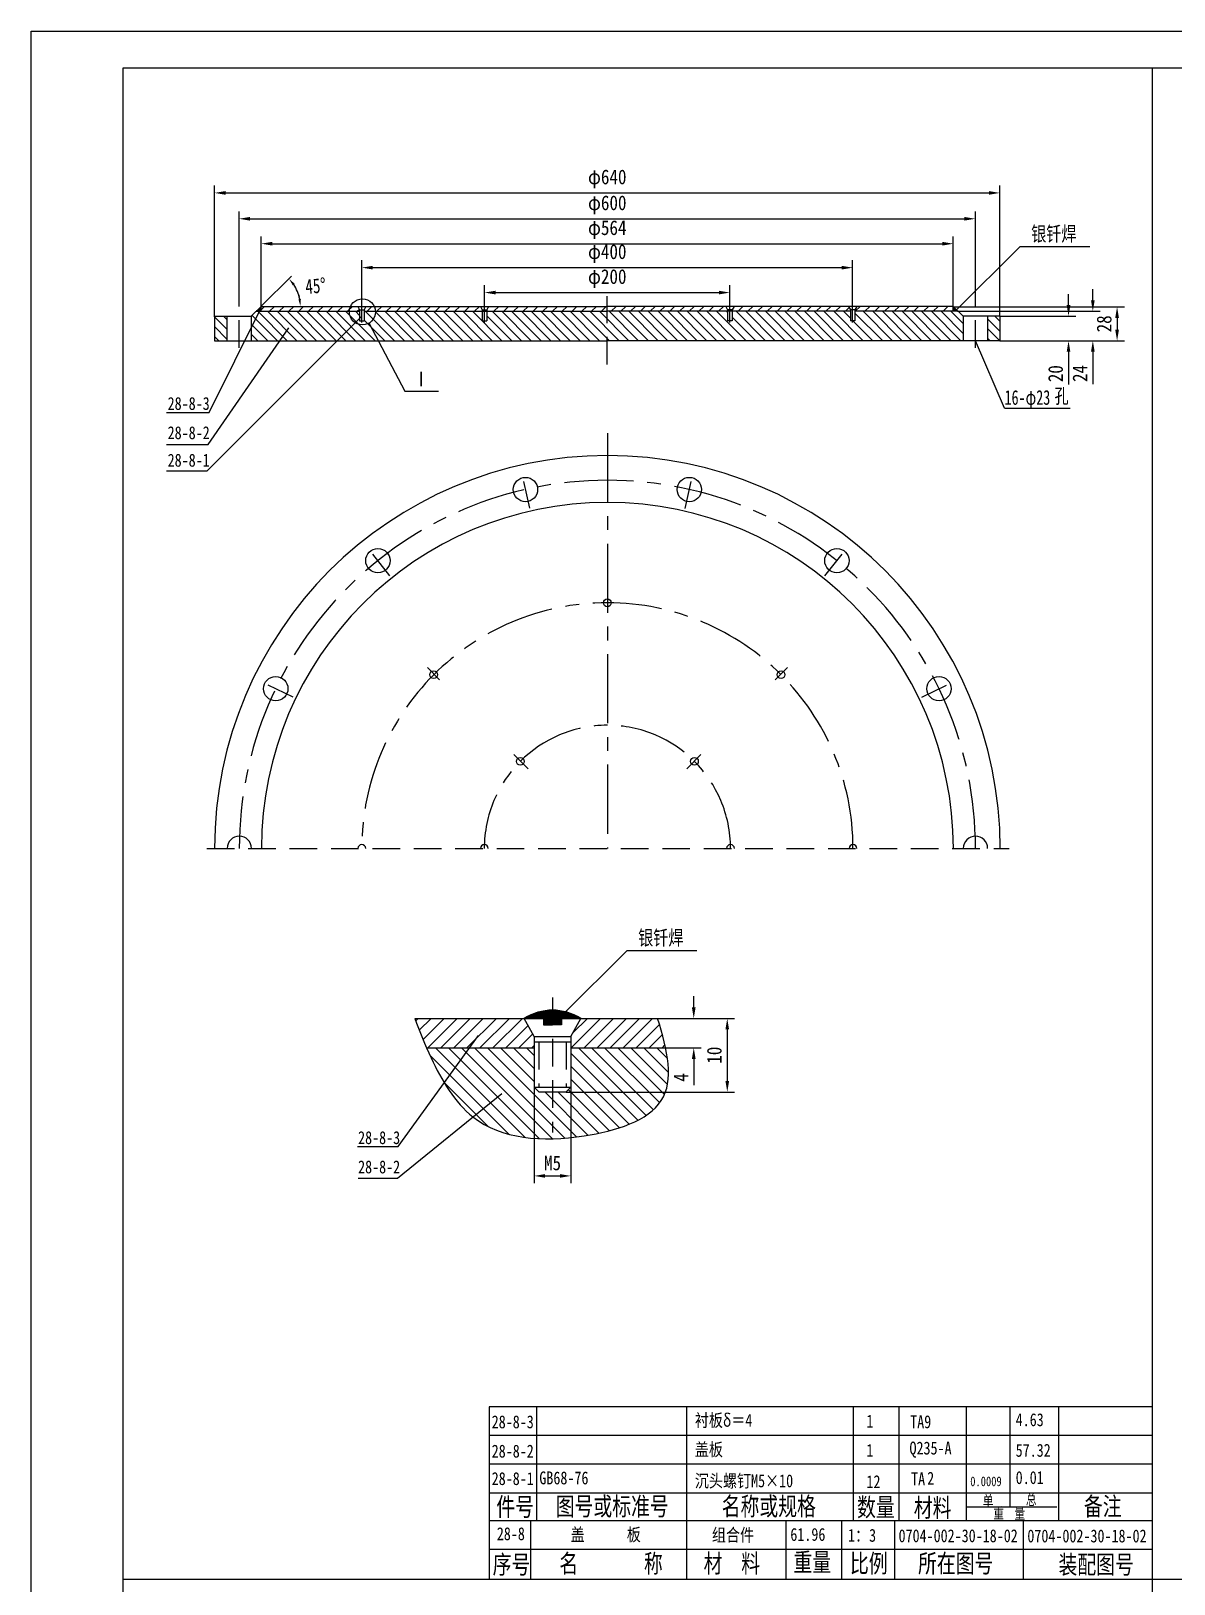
# Model space of a CAD drawing. Extents: x -1842 to -222, y 42 to 883.
# Drawn here: x -816.2 to -505.8, y 460.9 to 882.7 of the extents above; entities that cross this region are included whole.
import ezdxf

# ---------------------------------------------------------------- set-up
doc = ezdxf.new("R2010")
doc.units = 0
doc.header["$LTSCALE"] = 15
doc.header["$MEASUREMENT"] = 0
doc.linetypes.add('CENTER', pattern=[2, 1.25, -0.25, 0.25, -0.25])
doc.linetypes.add('DASHED', pattern=[0.75, 0.5, -0.25])
doc.layers.get('0').update_dxf_attribs({"linetype": 'CONTINUOUS'})
doc.layers.get('DEFPOINTS').update_dxf_attribs({"linetype": 'CONTINUOUS'})
for name, color, linetype in [('1', 1, 'CONTINUOUS'), ('2', 3, 'CONTINUOUS'), ('4', 6, 'DASHED'), ('5', 2, 'CONTINUOUS'), ('7', 2, 'CONTINUOUS'), ('8', 7, 'CONTINUOUS'), ('LAYER4', 6, 'CONTINUOUS')]:
    doc.layers.add(name, color=color, linetype=linetype)
doc.styles.add('HZFS', font='SIMFANG.TTF', dxfattribs={"width": 0.85, "height": 7.5})
doc.styles.add('STYLE1', font='SIMFANG.TTF', dxfattribs={"width": 0.75, "height": 4})
doc.dimstyles.get("Standard").update_dxf_attribs({"dimtxt": 5, "dimasz": 3, "dimexe": 2, "dimexo": 0, "dimgap": 1.5, "dimtad": 1, "dimdec": 0, "dimdsep": 46, "dimtxsty": 'HZFS', "dimcen": 0, "dimclrd": 4, "dimclre": 4, "dimclrt": 3, "dimadec": 0, "dimazin": 0, "dimtfac": 0.6, "dimtdec": 0, "dimtofl": 0, "dimtmove": 0, "dimatfit": 0, "dimfxl": 0, "dimtolj": 1, "dimarcsym": 0})

# ---------------------------------------------------------------- blocks, each defined once
blk = doc.blocks.new('*D6')
at = {"layer": '1', "color": 4, "linetype": 'ByBlock', "lineweight": -2}
for p, q in [((-534.39, 808.26), (-534.39, 811.26)), ((-553.03, 805.26), (-532.39, 805.26)), ((-553.03, 798.59), (-532.39, 798.59)), ((-534.39, 795.59), (-534.39, 786.73))]:
    blk.add_line(p, q, dxfattribs=at)
at = {"layer": '1', "color": 4, "linetype": 'ByBlock'}
for points in [[(-534.89, 808.26), (-533.89, 808.26), (-534.39, 805.26)], [(-534.89, 795.59), (-533.89, 795.59), (-534.39, 798.59)]]:
    blk.add_solid(points, dxfattribs=at)
at = {"layer": 'DEFPOINTS', "color": 0, "linetype": 'ByBlock'}
for p in [(-553.03, 805.26), (-553.03, 798.59), (-534.39, 798.59)]:
    blk.add_point(p, dxfattribs=at)
at = {"layer": '1', "color": 3, "linetype": 'ByBlock', "insert": (-537.89, 789.66), "char_height": 4, "attachment_point": 5, "rotation": 90, "style": 'HZFS'}
blk.add_mtext('\\A1;20', dxfattribs=at)
blk = doc.blocks.new('*D7')
at = {"layer": '1', "color": 4, "linetype": 'ByBlock', "lineweight": -2}
for p, q in [((-565.69, 807.79), (-519.2, 807.79)), ((-521.2, 804.79), (-521.2, 801.59)), ((-553.04, 798.59), (-519.2, 798.59))]:
    blk.add_line(p, q, dxfattribs=at)
at = {"layer": '1', "color": 4, "linetype": 'ByBlock'}
for points in [[(-521.7, 804.79), (-520.7, 804.79), (-521.2, 807.79)], [(-521.7, 801.59), (-520.7, 801.59), (-521.2, 798.59)]]:
    blk.add_solid(points, dxfattribs=at)
at = {"layer": 'DEFPOINTS', "color": 0, "linetype": 'ByBlock'}
for p in [(-565.69, 807.79), (-553.04, 798.59), (-521.2, 798.59)]:
    blk.add_point(p, dxfattribs=at)
at = {"layer": '1', "color": 3, "linetype": 'ByBlock', "insert": (-524.7, 803.19), "char_height": 4, "attachment_point": 5, "rotation": 90, "style": 'HZFS'}
blk.add_mtext('\\A1;28', dxfattribs=at)
blk = doc.blocks.new('*D8')
at = {"layer": '1', "color": 4, "linetype": 'ByBlock', "lineweight": -2}
for p, q in [((-527.79, 809.59), (-527.79, 812.59)), ((-564.35, 806.59), (-525.79, 806.59)), ((-553.03, 798.59), (-525.79, 798.59)), ((-527.79, 795.59), (-527.79, 786.83))]:
    blk.add_line(p, q, dxfattribs=at)
at = {"layer": '1', "color": 4, "linetype": 'ByBlock'}
for points in [[(-528.29, 809.59), (-527.29, 809.59), (-527.79, 806.59)], [(-528.29, 795.59), (-527.29, 795.59), (-527.79, 798.59)]]:
    blk.add_solid(points, dxfattribs=at)
at = {"layer": 'DEFPOINTS', "color": 0, "linetype": 'ByBlock'}
for p in [(-564.35, 806.59), (-553.03, 798.59), (-527.79, 798.59)]:
    blk.add_point(p, dxfattribs=at)
at = {"layer": '1', "color": 3, "linetype": 'ByBlock', "insert": (-531.29, 789.71), "char_height": 4, "attachment_point": 5, "rotation": 90, "style": 'HZFS'}
blk.add_mtext('\\A1;24', dxfattribs=at)
blk = doc.blocks.new('*D9')
at = {"layer": '1', "color": 4, "linetype": 'ByBlock', "lineweight": -2}
for p, q in [((-636.19, 617.55), (-636.19, 620.55)), ((-646.02, 614.55), (-634.19, 614.55)), ((-643.83, 606.55), (-634.19, 606.55)), ((-636.19, 603.55), (-636.19, 596.44))]:
    blk.add_line(p, q, dxfattribs=at)
at = {"layer": '1', "color": 4, "linetype": 'ByBlock'}
for points in [[(-636.69, 617.55), (-635.69, 617.55), (-636.19, 614.55)], [(-636.69, 603.55), (-635.69, 603.55), (-636.19, 606.55)]]:
    blk.add_solid(points, dxfattribs=at)
at = {"layer": 'DEFPOINTS', "color": 0, "linetype": 'ByBlock'}
for p in [(-646.02, 614.55), (-643.83, 606.55), (-636.19, 606.55)]:
    blk.add_point(p, dxfattribs=at)
at = {"layer": '1', "color": 3, "linetype": 'ByBlock', "insert": (-639.69, 598.5), "char_height": 4, "attachment_point": 5, "rotation": 90, "style": 'HZFS'}
blk.add_mtext('\\A1;4', dxfattribs=at)
blk = doc.blocks.new('*D10')
at = {"layer": '1', "color": 4, "linetype": 'ByBlock', "lineweight": -2}
for p, q in [((-646.02, 614.55), (-625.09, 614.55)), ((-627.09, 611.55), (-627.09, 597.55)), ((-670.85, 594.55), (-625.09, 594.55))]:
    blk.add_line(p, q, dxfattribs=at)
at = {"layer": '1', "color": 4, "linetype": 'ByBlock'}
for points in [[(-627.59, 611.55), (-626.59, 611.55), (-627.09, 614.55)], [(-627.59, 597.55), (-626.59, 597.55), (-627.09, 594.55)]]:
    blk.add_solid(points, dxfattribs=at)
at = {"layer": 'DEFPOINTS', "color": 0, "linetype": 'ByBlock'}
for p in [(-646.02, 614.55), (-670.85, 594.55), (-627.09, 594.55)]:
    blk.add_point(p, dxfattribs=at)
at = {"layer": '1', "color": 3, "linetype": 'ByBlock', "insert": (-630.59, 604.55), "char_height": 4, "attachment_point": 5, "rotation": 90, "style": 'HZFS'}
blk.add_mtext('\\A1;10', dxfattribs=at)
blk = doc.blocks.new('*D11')
at = {"layer": '1', "color": 4, "linetype": 'ByBlock', "lineweight": -2}
for p, q in [((-679.55, 595.85), (-679.55, 569.76)), ((-669.55, 595.85), (-669.55, 569.76)), ((-676.55, 571.76), (-672.55, 571.76))]:
    blk.add_line(p, q, dxfattribs=at)
at = {"layer": '1', "color": 4, "linetype": 'ByBlock'}
for points in [[(-676.55, 572.26), (-676.55, 571.26), (-679.55, 571.76)], [(-672.55, 572.26), (-672.55, 571.26), (-669.55, 571.76)]]:
    blk.add_solid(points, dxfattribs=at)
at = {"layer": 'DEFPOINTS', "color": 0, "linetype": 'ByBlock'}
for p in [(-679.55, 595.85), (-669.55, 595.85), (-669.55, 571.76)]:
    blk.add_point(p, dxfattribs=at)
at = {"layer": '1', "color": 3, "linetype": 'ByBlock', "insert": (-674.55, 575.26), "char_height": 4, "attachment_point": 5, "style": 'HZFS'}
blk.add_mtext('\\A1;M5', dxfattribs=at)
blk = doc.blocks.new('*D12')
at = {"layer": '1', "color": 4, "linetype": 'ByBlock', "lineweight": -2}
for p, q in [((-693.03, 808.34), (-693.03, 813.68)), ((-690.03, 811.68), (-629.36, 811.68)), ((-626.36, 808.34), (-626.36, 813.68))]:
    blk.add_line(p, q, dxfattribs=at)
at = {"layer": '1', "color": 4, "linetype": 'ByBlock'}
for points in [[(-690.03, 812.18), (-690.03, 811.18), (-693.03, 811.68)], [(-629.36, 812.18), (-629.36, 811.18), (-626.36, 811.68)]]:
    blk.add_solid(points, dxfattribs=at)
at = {"layer": 'DEFPOINTS', "color": 0, "linetype": 'ByBlock'}
for p in [(-626.36, 811.68), (-693.03, 808.34), (-626.36, 808.34)]:
    blk.add_point(p, dxfattribs=at)
at = {"layer": '1', "color": 3, "linetype": 'ByBlock', "insert": (-659.69, 815.48), "char_height": 4, "attachment_point": 5, "style": 'HZFS'}
blk.add_mtext('\\A1;φ200', dxfattribs=at)
blk = doc.blocks.new('*D13')
at = {"layer": '1', "color": 4, "linetype": 'ByBlock', "lineweight": -2}
for p, q in [((-726.36, 807.93), (-726.36, 820.45)), ((-723.36, 818.45), (-596.03, 818.45)), ((-593.03, 808.34), (-593.03, 820.45))]:
    blk.add_line(p, q, dxfattribs=at)
at = {"layer": '1', "color": 4, "linetype": 'ByBlock'}
for points in [[(-723.36, 818.95), (-723.36, 817.95), (-726.36, 818.45)], [(-596.03, 818.95), (-596.03, 817.95), (-593.03, 818.45)]]:
    blk.add_solid(points, dxfattribs=at)
at = {"layer": 'DEFPOINTS', "color": 0, "linetype": 'ByBlock'}
for p in [(-593.03, 818.45), (-726.36, 807.93), (-593.03, 808.34)]:
    blk.add_point(p, dxfattribs=at)
at = {"layer": '1', "color": 3, "linetype": 'ByBlock', "insert": (-659.69, 822.25), "char_height": 4, "attachment_point": 5, "style": 'HZFS'}
blk.add_mtext('\\A1;φ400', dxfattribs=at)
blk = doc.blocks.new('*D14')
at = {"layer": '1', "color": 4, "linetype": 'ByBlock', "lineweight": -2}
for p, q in [((-753.69, 807.93), (-753.69, 826.95)), ((-565.69, 807.93), (-565.69, 826.95)), ((-750.69, 824.95), (-568.69, 824.95))]:
    blk.add_line(p, q, dxfattribs=at)
at = {"layer": '1', "color": 4, "linetype": 'ByBlock'}
for points in [[(-750.69, 825.45), (-750.69, 824.45), (-753.69, 824.95)], [(-568.69, 825.45), (-568.69, 824.45), (-565.69, 824.95)]]:
    blk.add_solid(points, dxfattribs=at)
at = {"layer": 'DEFPOINTS', "color": 0, "linetype": 'ByBlock'}
for p in [(-565.69, 824.95), (-753.69, 807.93), (-565.69, 807.93)]:
    blk.add_point(p, dxfattribs=at)
at = {"layer": '1', "color": 3, "linetype": 'ByBlock', "insert": (-659.69, 828.76), "char_height": 4, "attachment_point": 5, "style": 'HZFS'}
blk.add_mtext('\\A1;φ564', dxfattribs=at)
blk = doc.blocks.new('*D15')
at = {"layer": '1', "color": 4, "linetype": 'ByBlock', "lineweight": -2}
for p, q in [((-759.69, 807.86), (-759.69, 833.72)), ((-756.69, 831.72), (-562.69, 831.72)), ((-559.69, 807.86), (-559.69, 833.72))]:
    blk.add_line(p, q, dxfattribs=at)
at = {"layer": '1', "color": 4, "linetype": 'ByBlock'}
for points in [[(-756.69, 832.22), (-756.69, 831.22), (-759.69, 831.72)], [(-562.69, 832.22), (-562.69, 831.22), (-559.69, 831.72)]]:
    blk.add_solid(points, dxfattribs=at)
at = {"layer": 'DEFPOINTS', "color": 0, "linetype": 'ByBlock'}
for p in [(-559.69, 831.72), (-759.69, 807.86), (-559.69, 807.86)]:
    blk.add_point(p, dxfattribs=at)
at = {"layer": '1', "color": 3, "linetype": 'ByBlock', "insert": (-659.69, 835.52), "char_height": 4, "attachment_point": 5, "style": 'HZFS'}
blk.add_mtext('\\A1;φ600', dxfattribs=at)
blk = doc.blocks.new('*D16')
at = {"layer": '1', "color": 4, "linetype": 'ByBlock', "lineweight": -2}
for p, q in [((-766.36, 805.08), (-766.36, 840.75)), ((-553.03, 805.26), (-553.03, 840.75)), ((-763.36, 838.75), (-556.03, 838.75))]:
    blk.add_line(p, q, dxfattribs=at)
at = {"layer": '1', "color": 4, "linetype": 'ByBlock'}
for points in [[(-763.36, 839.25), (-763.36, 838.25), (-766.36, 838.75)], [(-556.03, 839.25), (-556.03, 838.25), (-553.03, 838.75)]]:
    blk.add_solid(points, dxfattribs=at)
at = {"layer": 'DEFPOINTS', "color": 0, "linetype": 'ByBlock'}
for p in [(-553.03, 838.75), (-766.36, 805.08), (-553.03, 805.26)]:
    blk.add_point(p, dxfattribs=at)
at = {"layer": '1', "color": 3, "linetype": 'ByBlock', "insert": (-659.69, 842.55), "char_height": 4, "attachment_point": 5, "style": 'HZFS'}
blk.add_mtext('\\A1;φ640', dxfattribs=at)

msp = doc.modelspace()

# ---------------------------------------------------------------- hatches: boundary and pattern name
at = {"layer": '1', "linetype": 'ByBlock'}
h = msp.add_hatch(dxfattribs=at)
h.set_pattern_fill('ANSI31', color=256, scale=15, angle=90, style=0)
h.set_pattern_definition([(135, (-806.063, 444.383), (-1.325825, -1.325825), [])])
h.paths.add_polyline_path([(-762.998, 805.259), (-766.36, 805.259), (-766.36, 798.593), (-762.998, 798.593)])
h.paths.add_polyline_path([(-659.693, 806.593), (-692.401, 806.593), (-692.401, 804.019), (-693.653, 804.019), (-693.653, 806.593), (-725.734, 806.593), (-725.734, 804.019), (-726.986, 804.019), (-726.986, 806.593), (-755.041, 806.593), (-756.388, 805.259), (-756.388, 798.593), (-659.693, 798.593)])
h.paths.add_polyline_path([(-626.986, 806.593), (-659.693, 806.593), (-659.693, 798.593), (-562.998, 798.593), (-562.998, 805.259), (-564.346, 806.593), (-592.401, 806.593), (-592.401, 804.019), (-593.653, 804.019), (-593.653, 806.593), (-625.734, 806.593), (-625.734, 804.019), (-626.986, 804.019)])
h.paths.add_polyline_path([(-553.027, 805.259), (-556.388, 805.259), (-556.388, 798.593), (-553.027, 798.593)])
h = msp.add_hatch(dxfattribs=at)
h.set_pattern_fill('ANSI31', color=256, angle=90, style=0)
h.set_pattern_definition([(135, (-806.06303, 444.383), (-0.088388348, -0.088388348), [])])
h.paths.add_polyline_path([(-755.041, 806.593), (-753.693, 806.593), (-753.693, 807.926)])
h = msp.add_hatch(dxfattribs=at)
h.set_pattern_fill('ANSI31', color=256, scale=15, style=0)
h.set_pattern_definition([(45, (-806.063, 444.383), (-1.325825, 1.325825), [])])
h.paths.add_polyline_path([(-694.135, 807.926), (-725.252, 807.926), (-725.734, 806.963), (-725.734, 806.593), (-693.653, 806.593), (-693.653, 806.963)])
h.paths.add_polyline_path([(-727.468, 807.926), (-753.693, 807.926), (-753.693, 806.593), (-726.986, 806.593), (-726.986, 806.963)])
h.paths.add_polyline_path([(-659.693, 807.926), (-691.919, 807.926), (-692.401, 806.963), (-692.401, 806.593), (-659.693, 806.593)])
h.paths.add_polyline_path([(-627.468, 807.926), (-659.693, 807.926), (-659.693, 806.593), (-626.986, 806.593), (-626.986, 806.963)])
h.paths.add_polyline_path([(-594.135, 807.926), (-625.252, 807.926), (-625.734, 806.963), (-625.734, 806.593), (-593.653, 806.593), (-593.653, 806.963)])
h.paths.add_polyline_path([(-565.693, 807.926), (-591.919, 807.926), (-592.401, 806.963), (-592.401, 806.593), (-565.693, 806.593)])
h = msp.add_hatch(dxfattribs=at)
h.set_pattern_fill('ANSI31', color=256, angle=90, style=0)
h.set_pattern_definition([(45, (-513.32382, 444.383), (0.088388348, -0.088388348), [])])
h.paths.add_polyline_path([(-565.693, 806.593), (-564.346, 806.593), (-565.693, 807.926)])
h = msp.add_hatch(dxfattribs=at)
h.set_pattern_fill('ANSI31', color=256, style=0)
h.set_pattern_definition([(45, (-813.45344, 448.48575), (-0.08838835, 0.08838835), [])])
h.paths.add_polyline_path([(-674.547, 616.771, 0.1416131), (-682.218, 614.554), (-674.547, 614.554)])
h.paths.add_polyline_path([(-674.547, 616.771), (-674.547, 614.554), (-666.875, 614.554, 0.1416131)])
h.paths.add_polyline_path([(-672.081, 614.554), (-674.547, 614.554), (-674.547, 612.829), (-672.081, 612.829)])
h.paths.add_polyline_path([(-674.547, 614.554), (-677.012, 614.554), (-677.012, 612.829), (-674.547, 612.829)])
h = msp.add_hatch(dxfattribs=at)
h.set_pattern_fill('ANSI31', color=256, scale=20, style=0)
h.set_pattern_definition([(45, (-813.4534, 448.4858), (-1.767767, 1.767767), [])])
edge = h.paths.add_edge_path()
edge.add_line((-679.547, 606.554), (-679.547, 609.626))
edge.add_line((-679.547, 609.626), (-682.218, 614.554))
edge.add_line((-682.218, 614.554), (-711.987, 614.554))
edge.add_spline(control_points=[(-711.987, 614.554), (-710.97, 611.887), (-709.931, 609.22), (-708.777, 606.554)], knot_values=[2.0761382, 2.0761382, 2.0761382, 2.0761382, 10.7173631, 10.7173631, 10.7173631, 10.7173631], degree=3, periodic=0)
edge.add_line((-708.777, 606.554), (-679.547, 606.554))
edge = h.paths.add_edge_path()
edge.add_spline(control_points=[(-643.835, 606.554), (-644.377, 609.126), (-645.151, 611.816), (-646.019, 614.554)], knot_values=[102.8422326, 102.8422326, 102.8422326, 102.8422326, 110.150257, 110.150257, 110.150257, 110.150257], degree=3, periodic=0)
edge.add_line((-646.019, 614.554), (-666.875, 614.554))
edge.add_line((-666.875, 614.554), (-669.547, 609.626))
edge.add_line((-669.547, 609.626), (-669.547, 606.554))
edge.add_line((-669.547, 606.554), (-643.835, 606.554))
h = msp.add_hatch(dxfattribs=at)
h.set_pattern_fill('ANSI31', color=256, scale=20, angle=90, style=0)
h.set_pattern_definition([(135, (-813.4534, 448.4858), (-1.767767, -1.767767), [])])
edge = h.paths.add_edge_path()
edge.add_line((-669.547, 606.554), (-669.547, 595.847))
edge.add_line((-669.547, 595.847), (-670.849, 594.554))
edge.add_line((-670.849, 594.554), (-678.245, 594.554))
edge.add_line((-678.245, 594.554), (-679.547, 595.847))
edge.add_line((-679.547, 595.847), (-679.547, 606.554))
edge.add_line((-679.547, 606.554), (-708.777, 606.554))
edge.add_spline(control_points=[(-708.777, 606.554), (-708.382, 605.642), (-705.259, 598.671), (-695.518, 582.249), (-669.1, 580.255), (-642.455, 588.654), (-642.66, 600.977), (-643.835, 606.554)], knot_values=[10.7173631, 10.7173631, 10.7173631, 10.7173631, 13.6708621, 33.3116663, 63.9892301, 87.0023444, 102.8422326, 102.8422326, 102.8422326, 102.8422326], degree=3, periodic=0)
edge.add_line((-643.835, 606.554), (-669.547, 606.554))

# ---------------------------------------------------------------- linework, layer by layer
for p, q in [((-753.693, 807.926), (-756.388, 805.259)), ((-755.041, 806.593), (-726.986, 806.593)), ((-753.693, 807.926), (-659.693, 807.926)), ((-753.693, 806.593), (-753.693, 807.926)), ((-727.468, 807.926), (-726.986, 806.963)), ((-726.986, 806.963), (-726.986, 804.019)), ((-726.986, 806.963), (-725.734, 806.963)), ((-725.252, 807.926), (-725.734, 806.963)), ((-725.734, 806.963), (-725.734, 804.019)), ((-725.734, 806.593), (-659.693, 806.593)), ((-694.135, 807.926), (-693.653, 806.963)), ((-693.653, 806.963), (-693.653, 804.019)), ((-693.653, 806.963), (-692.401, 806.963)), ((-691.919, 807.926), (-692.401, 806.963)), ((-692.401, 806.963), (-692.401, 804.019)), ((-565.693, 807.926), (-659.693, 807.926)), ((-593.653, 806.593), (-659.693, 806.593)), ((-627.468, 807.926), (-626.986, 806.963)), ((-626.986, 806.963), (-626.986, 804.019)), ((-625.734, 806.963), (-626.986, 806.963)), ((-625.252, 807.926), (-625.734, 806.963)), ((-625.734, 806.963), (-625.734, 804.019)), ((-594.135, 807.926), (-593.653, 806.963)), ((-593.653, 806.963), (-593.653, 804.019)), ((-592.401, 806.963), (-593.653, 806.963)), ((-591.919, 807.926), (-592.401, 806.963)), ((-592.401, 806.963), (-592.401, 804.019)), ((-564.346, 806.593), (-592.401, 806.593)), ((-565.693, 807.926), (-562.998, 805.259)), ((-565.693, 806.593), (-565.693, 807.926)), ((-766.36, 805.259), (-766.36, 798.593)), ((-766.36, 805.259), (-756.388, 805.259)), ((-762.998, 805.259), (-762.998, 798.593)), ((-756.388, 805.259), (-756.388, 798.593)), ((-726.986, 804.019), (-725.734, 804.019)), ((-693.653, 804.019), (-692.401, 804.019)), ((-625.734, 804.019), (-626.986, 804.019)), ((-592.401, 804.019), (-593.653, 804.019)), ((-562.998, 805.259), (-562.998, 798.593)), ((-553.027, 805.259), (-562.998, 805.259)), ((-556.388, 805.259), (-556.388, 798.593)), ((-553.027, 805.259), (-553.027, 798.593)), ((-766.36, 798.593), (-659.693, 798.593)), ((-553.027, 798.593), (-659.693, 798.593)), ((-779.4, 779.062), (-767.8, 779.062)), ((-779.4, 770.456), (-768.098, 770.456)), ((-779.4, 763.255), (-768.328, 763.255)), ((-711.987, 614.554), (-646.019, 614.554)), ((-679.547, 609.626), (-682.218, 614.554)), ((-677.012, 614.554), (-677.012, 612.829)), ((-677.012, 612.829), (-674.547, 612.829)), ((-672.081, 612.829), (-674.547, 612.829)), ((-672.081, 614.554), (-672.081, 612.829)), ((-669.547, 609.626), (-666.875, 614.554)), ((-679.547, 609.626), (-679.547, 595.847)), ((-679.547, 609.626), (-669.547, 609.626)), ((-679.547, 608.148), (-669.547, 608.148)), ((-669.547, 609.626), (-669.547, 595.847)), ((-708.777, 606.554), (-679.547, 606.554)), ((-669.547, 606.554), (-643.835, 606.554)), ((-678.245, 594.554), (-679.547, 595.847)), ((-679.547, 595.847), (-669.547, 595.847)), ((-670.849, 594.554), (-669.547, 595.847)), ((-678.245, 594.554), (-670.849, 594.554)), ((-727.548, 579.722), (-716.476, 579.722)), ((-727.372, 571.116), (-716.652, 571.116))]:
    msp.add_line(p, q)
for centre, radius in [((-681.895, 758.183), 3.307), ((-637.399, 758.183), 3.307), ((-721.984, 738.877), 3.307), ((-597.31, 738.877), 3.307), ((-659.647, 727.42), 1.055), ((-706.819, 707.881), 1.055), ((-612.475, 707.881), 1.055), ((-749.727, 704.089), 3.307), ((-569.568, 704.089), 3.307), ((-683.294, 684.356), 1.055), ((-636, 684.356), 1.055)]:
    msp.add_circle(centre, radius)
for centre, radius, start, end in [((-659.647, 660.709), 106.695, 0, 180), ((-659.647, 660.709), 93.968, 0, 180), ((-759.628, 660.709), 3.307, 0, 180), ((-559.666, 660.709), 3.307, 0, 180), ((-726.359, 660.709), 1.055, 0, 180), ((-693.089, 660.709), 1.055, 0, 180), ((-626.205, 660.709), 1.055, 0, 180), ((-592.936, 660.709), 1.055, 0, 180), ((-674.547, 602.39), 14.381, 57.75904, 122.24096)]:
    msp.add_arc(centre, radius, start, end)
for p, q in [((-564.975, 806.792), (-547.531, 824.224)), ((-547.531, 824.224), (-528.61, 824.224)), ((-753.649, 807.97), (-745.414, 816.118)), ((-767.8, 779.062), (-753.916, 807.163)), ((-768.328, 763.255), (-726.324, 805.231)), ((-768.098, 770.456), (-746.183, 802.069)), ((-724.417, 803.493), (-714.66, 784.88)), ((-714.66, 784.88), (-705.495, 784.88)), ((-551.788, 780.252), (-533.932, 780.252)), ((-671.723, 615.594), (-654.28, 633.026)), ((-654.28, 633.026), (-635.359, 633.026)), ((-716.476, 579.722), (-694.683, 609.93)), ((-716.652, 571.116), (-688.356, 594.123)), ((-678.871, 509.075), (-678.871, 478.06)), ((-638.141, 509.075), (-638.141, 462.209)), ((-592.884, 509.075), (-592.884, 478.06)), ((-580.498, 509.075), (-580.498, 478.06)), ((-562.158, 509.075), (-562.158, 478.06)), ((-537.148, 509.075), (-537.148, 478.06))]:
    msp.add_line(p, q, dxfattribs=at)
at = {"layer": '1', "color": 1}
for p, q in [((-551.788, 780.252), (-559.693, 798.593)), ((-791.196, 462.209), (-791.196, 462.209))]:
    msp.add_line(p, q, dxfattribs=at)
at = {"layer": '1', "color": 3, "linetype": 'CENTER'}
msp.add_line((-659.647, 773.46), (-659.647, 660.709), dxfattribs=at)
at = {"layer": '1', "linetype": 'ByBlock'}
msp.add_circle((-726.191, 806.448), 3.548, dxfattribs=at)
msp.add_arc((-753.693, 807.926), 10.648, 10.77787, 33.91858, dxfattribs=at)
at = {"layer": '1', "color": 3, "linetype": 'CENTER'}
for radius in [99.981, 66.711, 33.442]:
    msp.add_arc((-659.647, 660.709), radius, 0, 180, dxfattribs=at)
at = {"layer": '1', "linetype": 'ByBlock'}
msp.add_open_spline([(-711.987, 614.554), (-710.623, 610.975), (-706.839, 601.335), (-695.518, 582.249), (-669.1, 580.255), (-639.654, 589.536), (-643.271, 605.884), (-646.019, 614.554)], degree=3, knots=[2.0761382, 2.0761382, 2.0761382, 2.0761382, 13.6708621, 33.3116663, 63.9892301, 87.0023444, 110.150257, 110.150257, 110.150257, 110.150257], dxfattribs=at)
msp.add_point((-743.404, 810.664), dxfattribs=at)
for points in [[(-745.115, 813.656), (-744.6, 814.079), (-746.125, 815.415)], [(-742.902, 809.948), (-743.565, 809.886), (-743.046, 807.926)]]:
    msp.add_solid(points, dxfattribs=at)
at = {"layer": '2'}
for p, q in [((-550.28, 481.819), (-550.28, 509.075)), ((-511.696, 501.255), (-691.476, 501.255)), ((-511.696, 493.435), (-691.476, 493.435)), ((-511.696, 485.614), (-691.476, 485.614)), ((-537.61, 481.819), (-562.204, 481.819)), ((-680.474, 462.209), (-680.474, 478.06)), ((-611.048, 462.209), (-611.048, 478.045)), ((-596.004, 462.209), (-596.004, 478.06)), ((-581.651, 478.06), (-581.651, 462.209)), ((-546.638, 462.209), (-546.638, 478.06)), ((-511.696, 470.324), (-691.476, 470.324))]:
    msp.add_line(p, q, dxfattribs=at)
msp.add_lwpolyline([(-816.196, 41.709), (-816.196, 882.709), (-222.196, 882.709), (-222.196, 41.709)], close=True, dxfattribs=at)
at = {"layer": '4'}
for p, q in [((-659.693, 792.162), (-659.693, 810.671)), ((-759.693, 796.673), (-759.693, 807.858)), ((-726.36, 803.572), (-726.36, 808.339)), ((-693.027, 803.572), (-693.027, 808.339)), ((-626.36, 803.572), (-626.36, 808.339)), ((-593.027, 803.572), (-593.027, 808.339)), ((-559.693, 796.673), (-559.693, 807.858)), ((-680.716, 753.079), (-682.968, 762.954)), ((-638.551, 753.073), (-636.296, 762.947)), ((-718.707, 734.79), (-725.021, 742.71)), ((-600.565, 734.773), (-594.249, 742.691)), ((-705.242, 706.498), (-708.535, 709.805)), ((-614.052, 706.498), (-610.76, 709.805)), ((-745.001, 701.829), (-754.126, 706.225)), ((-574.281, 701.804), (-565.155, 706.197)), ((-681.188, 682.341), (-685.051, 686.221)), ((-638.107, 682.341), (-634.243, 686.221)), ((-768.466, 660.709), (-550.535, 660.709)), ((-674.547, 620.22), (-674.547, 583.511))]:
    msp.add_line(p, q, dxfattribs=at)
at = {"layer": '5', "linetype": 'DASHED'}
for p, q in [((-678.245, 608.148), (-678.245, 595.847)), ((-670.849, 608.148), (-670.849, 595.847))]:
    msp.add_line(p, q, dxfattribs=at)
at = {"layer": '7', "color": 5}
for p, q in [((-788.277, 872.709), (-389.277, 872.709)), ((-511.696, 872.709), (-511.696, 51.709)), ((-791.196, 462.209), (-232.196, 462.209))]:
    msp.add_line(p, q, dxfattribs=at)
msp.add_lwpolyline([(-791.196, 51.709), (-791.196, 872.709), (-232.196, 872.709), (-232.196, 51.709)], close=True, dxfattribs=at)
at = {"layer": '8', "color": 5}
for p, q in [((-511.696, 509.075), (-691.734, 509.075)), ((-691.734, 509.075), (-691.734, 478.06)), ((-511.696, 478.06), (-691.734, 478.06)), ((-691.734, 478.06), (-691.734, 462.209))]:
    msp.add_line(p, q, dxfattribs=at)
at = {"layer": 'DEFPOINTS', "color": 0, "linetype": 'ByBlock'}
for p in [(-753.693, 807.926), (-753.693, 807.926), (-659.693, 807.926), (-756.388, 805.259)]:
    msp.add_point(p, dxfattribs=at)

# ---------------------------------------------------------------- texts
at = {"layer": '1', "style": 'HZFS', "width": 0.75}
for p in [(-544.519, 825.635), (-651.268, 634.436)]:
    msp.add_text('银钎焊', height=4, dxfattribs=at).set_placement(p)
at = {"layer": '1', "linetype": 'ByBlock', "style": 'HZFS', "width": 0.7}
for s, p in [('16-φ23', (-551.769, 781.193)), ('孔', (-538.19, 781.6))]:
    msp.add_text(s, height=4, dxfattribs=at).set_placement(p)
at = {"layer": '1', "linetype": 'ByBlock', "insert": (-738.913, 813.469), "char_height": 4, "attachment_point": 5, "rotation": 4.93455, "style": 'STYLE1'}
msp.add_mtext('\\A1;45°', dxfattribs=at)
at = {"layer": '1', "linetype": 'ByBlock', "insert": (-712.591, 790.198), "char_height": 4, "width": 14.4868, "attachment_point": 1, "style": 'HZFS'}
msp.add_mtext('Ⅰ', dxfattribs=at)
at = {"layer": '2', "style": 'HZFS'}
for s, height, width, p in [('件号', 5, 0.75, (-689.808, 479.397)), ('图号或标准号', 5, 0.75, (-673.677, 479.522)), ('名称或规格', 5, 0.75, (-628.587, 479.522)), ('单', 3, 0.7, (-557.644, 481.988)), ('总', 3, 0.7, (-545.965, 482.375)), ('备注', 5, 0.75, (-530.209, 479.522)), ('数量', 5, 0.75, (-591.836, 479.284)), ('材料', 5, 0.75, (-576.417, 479.15)), ('重  量', 3, 0.7, (-554.789, 478.658)), ('序号', 5, 0.75, (-690.808, 463.734)), ('名       称', 5, 0.75, (-672.699, 463.986)), ('材  料', 5, 0.75, (-633.501, 464.025)), ('重量', 5, 0.75, (-609.106, 464.337)), ('比例', 5, 0.75, (-593.761, 464.025)), ('所在图号', 5, 0.75, (-575.268, 464.025)), ('装配图号', 5, 0.75, (-537.102, 463.713))]:
    msp.add_text(s, height=height, dxfattribs=dict(at, width=width)).set_placement(p)
at = {"layer": 'LAYER4', "style": 'HZFS', "width": 0.8}
for s, height, p in [('28-8-3', 3.5, (-779.098, 779.812)), ('28-8-2', 3.5, (-779.098, 771.865)), ('28-8-1', 3.5, (-779.098, 764.4)), ('28-8-3', 3.5, (-727.366, 580.408)), ('28-8-2', 3.5, (-727.366, 572.461)), ('28-8-3', 3.5, (-691.072, 503.214)), ('衬板δ＝4', 3.5, (-635.898, 503.647)), ('1', 3.5, (-589.277, 503.409)), ('TA9', 3.5, (-577.399, 503.239)), ('4.63', 3.5, (-548.748, 503.79)), ('28-8-2', 3.5, (-691.072, 495.267)), ('盖板', 3.5, (-635.898, 495.714)), ('1', 3.5, (-589.277, 495.476)), ('Q235-A', 3.5, (-577.585, 496.099)), ('57.32', 3.5, (-548.748, 495.485)), ('28-8-1', 3.5, (-691.072, 487.802)), ('GB68-76', 3.5, (-678.127, 487.987)), ('沉头螺钉M5×10', 3.5, (-635.898, 487.194)), ('12', 3.5, (-589.277, 486.955)), ('TA', 3.5, (-577.15, 487.737)), ('2', 3.5, (-572.784, 487.896)), ('0.0009', 2.6171, (-561.086, 487.498)), ('0.01', 3.5, (-548.748, 488.082)), ('盖      板', 3.5, (-669.635, 472.596)), ('28-8', 3.5, (-689.679, 472.824)), ('组合件', 3.5, (-631.249, 472.476)), ('61.96', 3.5, (-609.956, 472.64)), ('1：3', 3.5, (-594.292, 472.399)), ('0704-002-30-18-02', 3.5, (-580.559, 472.274)), ('0704-002-30-18-02', 3.5, (-545.571, 472.223))]:
    msp.add_text(s, height=height, dxfattribs=at).set_placement(p)

# ---------------------------------------------------------------- dimensions: what is measured, and where the dimension line sits
at = {"layer": '1', "linetype": 'ByBlock'}
for base, p1, p2, text, picture, middle in [((-553.027, 838.748), (-766.36, 805.079), (-553.027, 805.259), 'φ640', '*D16', (-659.693, 842.551)), ((-559.693, 831.721), (-759.693, 807.858), (-559.693, 807.858), 'φ600', '*D15', (-659.693, 835.524)), ((-565.693, 824.954), (-753.693, 807.926), (-565.693, 807.926), 'φ564', '*D14', (-659.693, 828.757)), ((-593.027, 818.448), (-726.36, 807.926), (-593.027, 808.339), 'φ400', '*D13', (-659.693, 822.251)), ((-626.36, 811.681), (-693.027, 808.339), (-626.36, 808.339), 'φ200', '*D12', (-659.693, 815.484)), ((-669.547, 571.758), (-679.547, 595.847), (-669.547, 595.847), 'M5', '*D11', (-674.547, 575.258))]:
    dim = msp.add_linear_dim(base=base, p1=p1, p2=p2, text=text, dimstyle='Standard', override={"dimscale": 1}, dxfattribs=at)
    dim.commit()
    dim.dimension.update_dxf_attribs({"geometry": picture, "text_midpoint": middle})
for base, p1, p2, text, picture, middle in [((-527.793, 798.593), (-564.346, 806.593), (-553.027, 798.593), '24', '*D8', (-531.293, 789.711)), ((-534.386, 798.593), (-553.027, 805.259), (-553.027, 798.593), '20', '*D6', (-537.886, 789.659)), ((-521.2, 798.593), (-565.693, 807.792), (-553.045, 798.593), '28', '*D7', (-524.7, 803.192)), ((-636.186, 606.554), (-646.019, 614.554), (-643.835, 606.554), '4', '*D9', (-639.686, 598.496)), ((-627.089, 594.554), (-646.019, 614.554), (-670.849, 594.554), '10', '*D10', (-630.589, 604.554))]:
    dim = msp.add_linear_dim(base=base, p1=p1, p2=p2, angle=90, text=text, dimstyle='Standard', override={"dimscale": 1}, dxfattribs=at)
    dim.commit()
    dim.dimension.update_dxf_attribs({"geometry": picture, "text_midpoint": middle})

doc.saveas('drawing.dxf')
